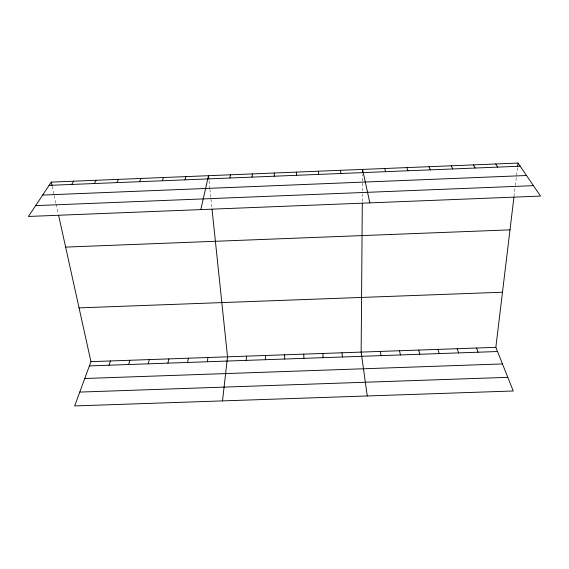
<?xml version="1.0" encoding="UTF-8"?>
<svg xmlns="http://www.w3.org/2000/svg" width="569" height="569" viewBox="0 0 569 569"><rect width="100%" height="100%" fill="white"/><g stroke="black" fill="none" stroke-linecap="round" stroke-linejoin="round"><path stroke-width="0.43" stroke-dasharray="2.85 2.13" d="M362.311 201.561L362.389 191.867M362.396 190.985L362.517 174.562M514.013 196.447L515.237 186.312M515.336 185.466L517.506 167.4M52.192 186.319L54.055 194.747M54.24 195.587L55.94 203.282M56.132 204.15L58.237 213.667M209.043 180.8L209.847 188.453M209.94 189.299L211.945 208.425"/><path stroke-width="0.85" d="M284.635 359.032L284.664 354.807M362.297 203.325L361.151 352.097L367.254 395.967M362.531 172.848L362.56 169.413L369.829 202.877M274.237 176.212L274.358 173.004M265.417 359.708L265.595 355.476M246.213 360.383L246.548 356.151M252.053 177.115L252.38 173.901M222.507 400.896L227.522 356.827L212.038 209.3M58.621 215.402L90.948 361.649L74.674 405.932L513.252 390.995L495.848 347.339L513.914 197.294M517.612 166.539L518.032 163.068L51.26 182.108L28.45 216.455L540.55 196.085L518.032 163.068M207.308 361.756L207.941 357.517M229.904 178.012L230.431 174.797M187.592 362.446L188.389 358.207M167.905 363.143L168.851 358.897M200.814 209.598L208.51 175.693L208.866 179.093M148.239 363.833L149.341 359.587M185.017 179.84L185.956 176.61M128.601 364.53L129.853 360.277M108.978 365.22L110.393 360.966M162.286 180.764L163.431 177.528M139.59 181.689L140.934 178.446M116.915 182.613L118.473 179.363M94.276 183.531L96.04 180.281M71.673 184.448L73.636 181.191M49.09 185.373L520.166 166.205M42.654 195.067L526.524 175.515M35.648 205.622L533.438 185.665M65.627 247.102L509.995 229.855M79.063 307.879L502.484 292.224M90.948 361.649L495.848 347.339M89.383 365.91L497.519 351.528M84.76 378.492L502.463 363.932M79.76 392.084L507.811 377.332M495.734 163.979L497.662 167.122M473.465 164.889L475.186 168.033M451.224 165.792L452.739 168.95M429.012 166.703L430.32 169.861M476.545 348.022L478.06 352.218M406.835 167.606L407.937 170.771M457.256 348.705L458.614 352.901M437.988 349.38L439.197 353.584M384.68 168.509L385.576 171.682M418.748 350.063L419.801 354.267M51.26 182.108L52.007 185.473M399.53 350.746L400.42 354.949M380.327 351.422L381.066 355.632M340.468 170.309L340.952 173.495M341.997 352.78L342.431 356.998M318.398 171.212L318.683 174.406M322.865 353.456L323.142 357.673M303.754 354.131L303.882 358.349M296.364 172.108L296.442 175.309"/></g></svg>
